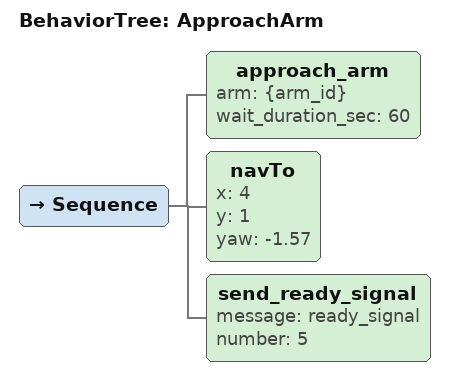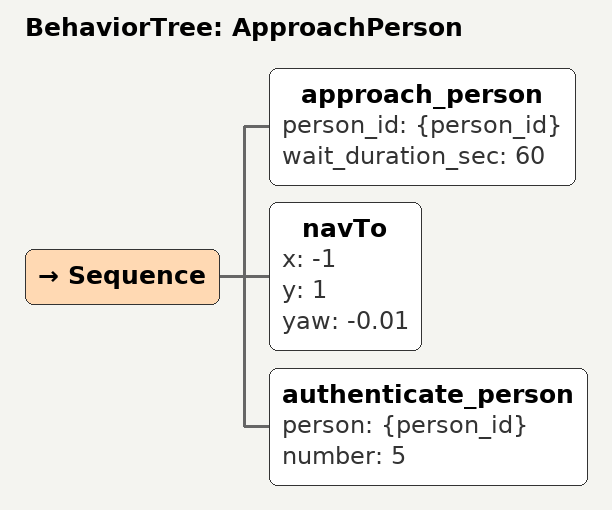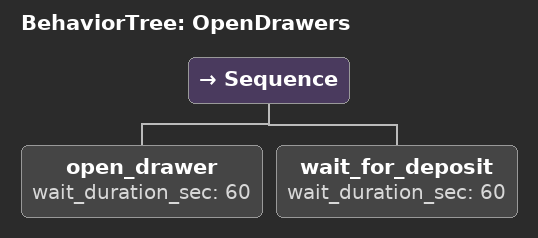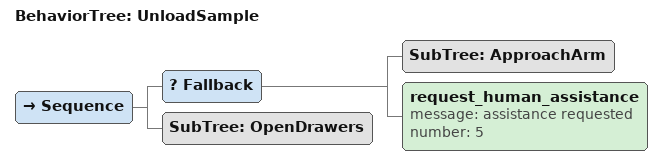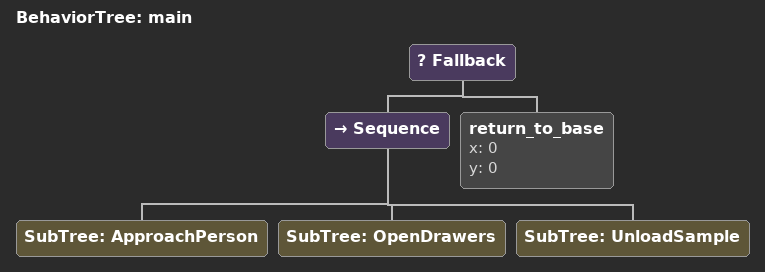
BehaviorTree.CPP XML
<?xml version="1.0" encoding="UTF-8"?>
<root BTCPP_format="4"
      main_tree_to_execute="main">
  <BehaviorTree ID="ApproachArm">
    <Sequence>
      <approach_arm arm="{arm_id}"
                    wait_duration_sec="60"/>
      <navTo x="4"
             y="1"
             yaw="-1.57"/>
      <send_ready_signal message="ready_signal"
                         number="5"/>
    </Sequence>
  </BehaviorTree>

  <BehaviorTree ID="ApproachPerson">
    <Sequence>
      <approach_person person_id="{person_id}"
                       wait_duration_sec="60"/>
      <navTo x="-1"
             y="1"
             yaw="-0.01"/>
      <authenticate_person person="{person_id}"
                           number="5"/>
    </Sequence>
  </BehaviorTree>

  <BehaviorTree ID="OpenDrawers">
    <Sequence>
      <open_drawer wait_duration_sec="60"/>
      <wait_for_deposit wait_duration_sec="60"/>
    </Sequence>
  </BehaviorTree>

  <BehaviorTree ID="UnloadSample">
    <Sequence>
      <Fallback>
        <SubTree ID="ApproachArm"/>
        <request_human_assistance message="assistance requested"
                                  number="5"/>
      </Fallback>
      <SubTree ID="OpenDrawers"/>
    </Sequence>
  </BehaviorTree>

  <BehaviorTree ID="main">
    <Fallback>
      <Sequence>
        <SubTree ID="ApproachPerson"/>
        <SubTree ID="OpenDrawers"/>
        <SubTree ID="UnloadSample"/>
      </Sequence>
      <return_to_base x="0"
                      y="0"/>
    </Fallback>
  </BehaviorTree>

</root>
